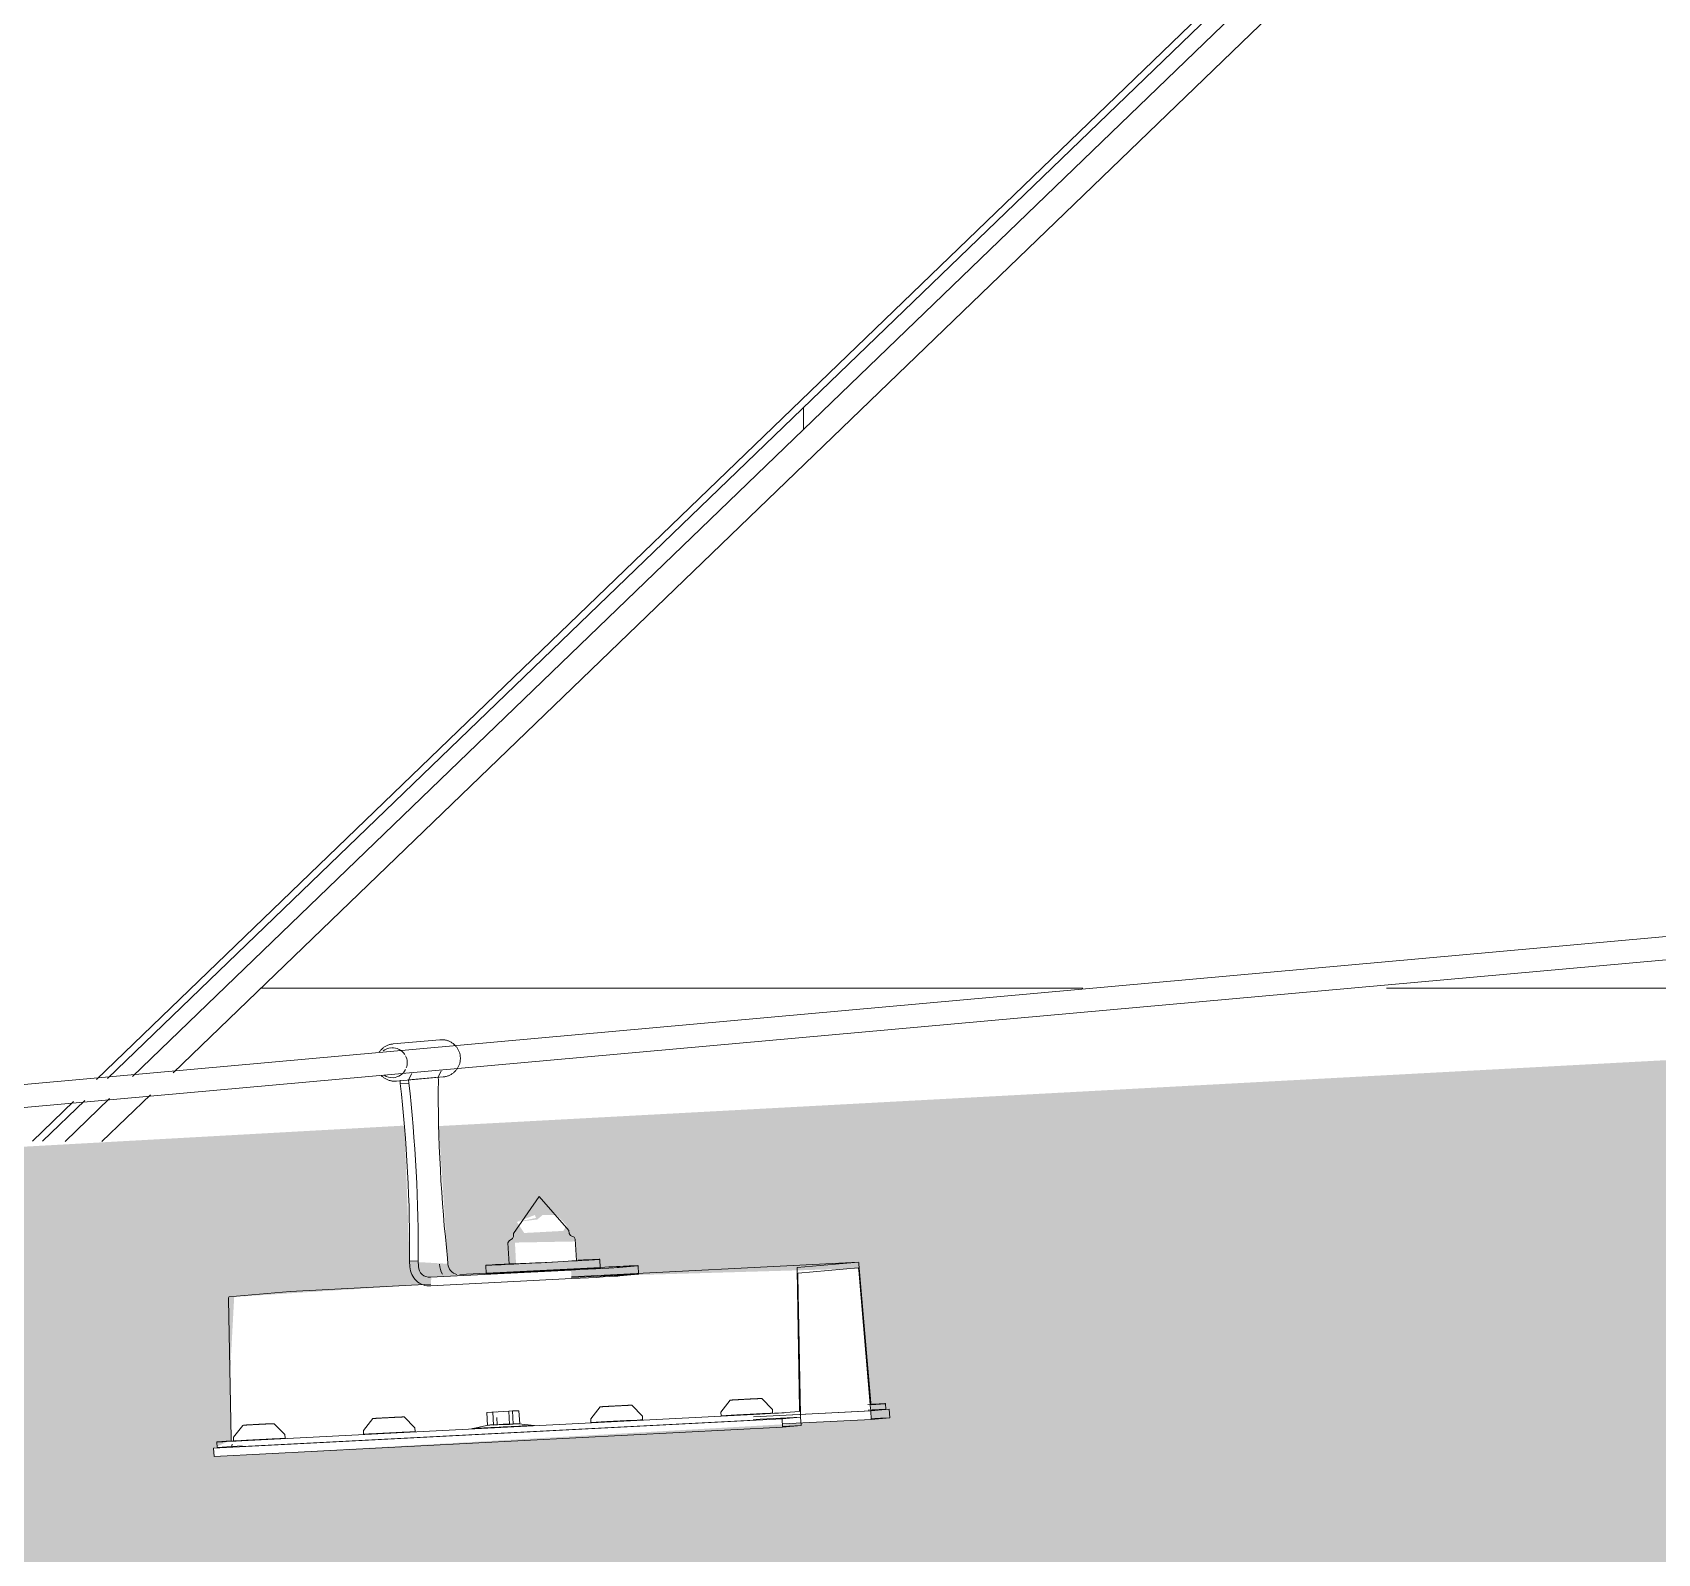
# Model space of a CAD drawing. Header units: millimetres. Extents: x 4237772 to 4686020, y -673 to 29459.
# Drawn here: x 4454820 to 4455386, y 11006 to 11536 of the extents above; entities that cross this region are included whole.
import ezdxf

# ---------------------------------------------------------------- set-up
doc = ezdxf.new("R2010")
doc.units = ezdxf.units.MM
for name, color, linetype, lineweight in [('A-ROOF-PATT', 132, 'Continuous', 5), ('A-WALL', 113, 'Continuous', 5), ('A-WALL-PATT', 111, 'Continuous', 5), ('Q-SPCQ', 91, 'Continuous', 5)]:
    doc.layers.add(name, color=color, linetype=linetype, lineweight=lineweight)

# ---------------------------------------------------------------- blocks, each defined once
blk = doc.blocks.new('Static Line_Sayfa_Metal Deck_Pan Mount - Up to 15 _ pitch - Max 2 Users-1848369-SECTION - GRIDS B1-B2')
at = {"layer": 'Q-SPCQ'}
for p, q in [((4430069.56, 11248.87), (4421898.8, 10513.64)), ((4421899.52, 10505.67), (4430070.27, 11240.9)), ((4429334.59, 11185.24), (4429318.27, 11183.78)), ((4429334.84, 11185.26), (4429334.59, 11185.24)), ((4429319.18, 11170.81), (4429319.43, 11170.83)), ((4429319.43, 11170.83), (4429335.76, 11172.3)), ((4429320.71, 11171.18), (4429320.77, 11170.01)), ((4429323.68, 11171.33), (4429324.75, 11173.45)), ((4429323.68, 11171.33), (4429333.98, 11172.26)), ((4429323.74, 11170.16), (4429323.68, 11171.33)), ((4429335.05, 11174.37), (4429333.98, 11172.26)), ((4429333.98, 11172.26), (4429334.04, 11171.09)), ((4429320.77, 11170.01), (4429323.74, 11170.16)), ((4429360.16, 11117.74), (4429369.21, 11130.64)), ((4429379.54, 11118.75), (4429369.21, 11130.64)), ((4429358.28, 11114.47), (4429358.66, 11115.21)), ((4429358.28, 11114.47), (4429358.67, 11107.06)), ((4429359.84, 11115.98), (4429358.66, 11115.21)), ((4429360.22, 11116.71), (4429359.84, 11115.98)), ((4429360.16, 11117.74), (4429360.22, 11116.71)), ((4429379.59, 11117.72), (4429379.54, 11118.75)), ((4429379.59, 11117.72), (4429380.04, 11117.03)), ((4429381.3, 11116.39), (4429380.04, 11117.03)), ((4429381.75, 11115.7), (4429381.3, 11116.39)), ((4429382.14, 11108.29), (4429381.75, 11115.7)), ((4429326.97, 11108.24), (4429324, 11108.09)), ((4429324, 11108.09), (4429324.1, 11106.09)), ((4429327.08, 11106.25), (4429326.97, 11108.24)), ((4429337.27, 11109.17), (4429337.37, 11107.17)), ((4429390.41, 11105.72), (4429390.25, 11108.71)), ((4429380.27, 11104.98), (4429331.25, 11102.46)), ((4429341.54, 11103.38), (4429390.56, 11105.91)), ((4429350.56, 11106.64), (4429350.71, 11103.65)), ((4429480.42, 11107.75), (4429380.39, 11102.59)), ((4429390.72, 11102.91), (4429380.4, 11102.38)), ((4429397.05, 11105.92), (4429403.49, 11106.5)), ((4429397.21, 11102.93), (4429403.64, 11103.51)), ((4429403.77, 11103.52), (4429403.61, 11106.52)), ((4429458.99, 11105.07), (4429459.91, 11056.49)), ((4429480.42, 11107.75), (4429459.08, 11105.83)), ((4429460.21, 11054.51), (4429459.3, 11103.09)), ((4429459.38, 11103.85), (4429480.32, 11105.73)), ((4429480.49, 11105), (4429484.62, 11056.71)), ((4429484.72, 11058.72), (4429480.58, 11107.01)), ((4429261.02, 11095.62), (4429282.36, 11097.54)), ((4429331.37, 11100.07), (4429282.36, 11097.54)), ((4429331.4, 11099.46), (4429380.42, 11101.99)), ((4429261.85, 11046.28), (4429260.93, 11094.86)), ((4429489.73, 11058.42), (4429484.88, 11057.98)), ((4429489.92, 11056.43), (4429489.81, 11058.43)), ((4429255.73, 11042.97), (4429453.79, 11053.18)), ((4429265.53, 11045.48), (4429443.79, 11054.67)), ((4429265.63, 11043.48), (4429443.89, 11052.67)), ((4429354.29, 11055.59), (4429350.91, 11055.39)), ((4429350.91, 11055.39), (4429353.05, 11055.48)), ((4429351.14, 11050.85), (4429350.91, 11055.39)), ((4429353.05, 11055.48), (4429358.62, 11055.77)), ((4429353.05, 11055.48), (4429353.29, 11050.92)), ((4429354.4, 11053.55), (4429354.53, 11051.03)), ((4429358.62, 11055.77), (4429362.12, 11055.97)), ((4429358.62, 11055.77), (4429358.85, 11051.19)), ((4429362.12, 11055.97), (4429359.86, 11055.88)), ((4429359.86, 11055.88), (4429360.1, 11051.3)), ((4429367.57, 11050.82), (4429361.97, 11051.41)), ((4429362.12, 11055.97), (4429362.36, 11051.36)), ((4429387.14, 11053.13), (4429387.21, 11051.82)), ((4429405.19, 11052.76), (4429405.12, 11054.07)), ((4429432.44, 11055.47), (4429432.51, 11054.15)), ((4429443.83, 11053.86), (4429484.78, 11055.97)), ((4429484.69, 11055.96), (4429443.83, 11053.85)), ((4429460.23, 11053.76), (4429443.88, 11052.92)), ((4429450.48, 11055.09), (4429450.42, 11056.41)), ((4429460.23, 11053.76), (4429453.79, 11053.18)), ((4429453.79, 11053.18), (4429453.95, 11050.18)), ((4429453.89, 11051.37), (4429484.84, 11052.96)), ((4429459.82, 11055.73), (4429454.98, 11055.29)), ((4429455.08, 11053.3), (4429460.13, 11053.75)), ((4429460.38, 11050.76), (4429460.23, 11053.76)), ((4429491.12, 11056.54), (4429484.69, 11055.96)), ((4429484.69, 11055.96), (4429484.84, 11052.96)), ((4429484.7, 11056.21), (4429491.12, 11056.54)), ((4429484.79, 11055.97), (4429489.83, 11056.42)), ((4429484.83, 11053.21), (4429491.28, 11053.54)), ((4429484.84, 11052.96), (4429491.28, 11053.54)), ((4429491.28, 11053.54), (4429491.12, 11056.54)), ((4429255.89, 11039.98), (4429453.95, 11050.18)), ((4429262.62, 11046.72), (4429262.69, 11045.4)), ((4429280.67, 11046.34), (4429280.6, 11047.65)), ((4429307.92, 11049.05), (4429307.99, 11047.74)), ((4429325.96, 11048.68), (4429325.89, 11049.99)), ((4429351.34, 11050.89), (4429345.61, 11049.68)), ((4429354.58, 11050.17), (4429351.19, 11049.97)), ((4429351.19, 11049.97), (4429353.33, 11050.06)), ((4429353.33, 11050.06), (4429358.9, 11050.34)), ((4429358.9, 11050.34), (4429362.4, 11050.55)), ((4429362.4, 11050.55), (4429360.14, 11050.45)), ((4429453.94, 11050.43), (4429460.38, 11050.76)), ((4429453.95, 11050.18), (4429460.38, 11050.76)), ((4429255.73, 11042.97), (4429262.17, 11043.55)), ((4429255.89, 11039.98), (4429255.73, 11042.97)), ((4429256.83, 11045.08), (4429256.93, 11043.08)), ((4429256.91, 11045.09), (4429261.76, 11045.52)), ((4429262.07, 11043.54), (4429257.02, 11043.09)), ((4429265.62, 11043.73), (4429262.17, 11043.55))]:
    blk.add_line(p, q, dxfattribs=at)
at = {"layer": 'Q-SPCQ', "flags": 128}
for points in [[(4429318.27, 11183.78), (4429318.01, 11183.75), (4429317.74, 11183.71), (4429317.48, 11183.66), (4429317.23, 11183.6), (4429316.97, 11183.53), (4429316.72, 11183.44), (4429316.47, 11183.35), (4429316.23, 11183.25), (4429315.99, 11183.14), (4429315.76, 11183.02), (4429315.53, 11182.89), (4429315.3, 11182.75), (4429315.08, 11182.61), (4429314.87, 11182.45), (4429314.67, 11182.29), (4429314.47, 11182.12), (4429314.28, 11181.94), (4429314.1, 11181.75), (4429313.92, 11181.56), (4429313.75, 11181.36), (4429313.6, 11181.15), (4429313.44, 11180.94)], [(4429335.76, 11172.3), (4429336.02, 11172.33), (4429336.28, 11172.37), (4429336.54, 11172.42), (4429336.8, 11172.48), (4429337.05, 11172.55), (4429337.31, 11172.63), (4429337.55, 11172.72), (4429337.8, 11172.82), (4429338.04, 11172.93), (4429338.27, 11173.05), (4429338.5, 11173.18), (4429338.72, 11173.32), (4429338.94, 11173.46), (4429339.15, 11173.62), (4429339.36, 11173.78), (4429339.56, 11173.95), (4429339.75, 11174.13), (4429339.93, 11174.32), (4429340.11, 11174.51), (4429340.27, 11174.71), (4429340.43, 11174.92), (4429340.58, 11175.13), (4429340.72, 11175.35), (4429340.86, 11175.57), (4429340.98, 11175.8), (4429341.09, 11176.03), (4429341.2, 11176.27), (4429341.29, 11176.51), (4429341.38, 11176.75), (4429341.46, 11177), (4429341.52, 11177.25), (4429341.58, 11177.5), (4429341.62, 11177.75), (4429341.66, 11178.01), (4429341.68, 11178.26), (4429341.7, 11178.52), (4429341.7, 11178.77), (4429341.7, 11179.03), (4429341.68, 11179.29), (4429341.66, 11179.54), (4429341.62, 11179.8), (4429341.58, 11180.05), (4429341.52, 11180.3), (4429341.46, 11180.55), (4429341.38, 11180.79), (4429341.3, 11181.04), (4429341.2, 11181.28), (4429341.1, 11181.51), (4429340.98, 11181.74), (4429340.86, 11181.97), (4429340.73, 11182.19), (4429340.59, 11182.41), (4429340.44, 11182.62), (4429340.28, 11182.82), (4429340.12, 11183.02), (4429339.94, 11183.22), (4429339.76, 11183.4), (4429339.57, 11183.58), (4429339.38, 11183.75), (4429339.17, 11183.91), (4429338.96, 11184.07), (4429338.75, 11184.22), (4429338.52, 11184.35), (4429338.3, 11184.48), (4429338.06, 11184.6), (4429337.82, 11184.71), (4429337.58, 11184.82), (4429337.33, 11184.91), (4429337.08, 11184.99), (4429336.83, 11185.06), (4429336.57, 11185.12), (4429336.32, 11185.17), (4429336.05, 11185.21), (4429335.79, 11185.24), (4429335.53, 11185.26), (4429335.26, 11185.27), (4429335, 11185.27), (4429334.84, 11185.26)], [(4429314.08, 11172.86), (4429314.27, 11172.67), (4429314.46, 11172.49), (4429314.65, 11172.32), (4429314.86, 11172.16), (4429315.07, 11172), (4429315.28, 11171.86), (4429315.5, 11171.72), (4429315.73, 11171.59), (4429315.96, 11171.47), (4429316.2, 11171.36), (4429316.45, 11171.26), (4429316.69, 11171.17), (4429316.94, 11171.08), (4429317.2, 11171.01), (4429317.45, 11170.95), (4429317.71, 11170.9), (4429317.97, 11170.86), (4429318.24, 11170.83), (4429318.5, 11170.81), (4429318.76, 11170.8), (4429319.03, 11170.8), (4429319.18, 11170.81)], [(4429387.14, 11053.13), (4429390.46, 11057.29), (4429390.71, 11057.33), (4429390.81, 11057.34), (4429390.83, 11057.34)], [(4429405.12, 11054.07), (4429401.39, 11057.86), (4429401.14, 11057.87), (4429401.04, 11057.87), (4429400.97, 11057.87), (4429400.91, 11057.87), (4429400.85, 11057.87), (4429400.78, 11057.86), (4429400.71, 11057.86), (4429400.64, 11057.86), (4429400.56, 11057.86), (4429400.48, 11057.85), (4429400.38, 11057.85), (4429400.28, 11057.84), (4429400.18, 11057.84), (4429400.07, 11057.83), (4429399.95, 11057.83), (4429399.82, 11057.82), (4429399.69, 11057.82), (4429399.56, 11057.81), (4429399.41, 11057.8), (4429399.27, 11057.8), (4429399.11, 11057.79), (4429398.96, 11057.78), (4429398.8, 11057.78), (4429398.63, 11057.77), (4429398.46, 11057.76), (4429398.28, 11057.75), (4429398.1, 11057.74), (4429397.92, 11057.73), (4429397.74, 11057.72), (4429397.55, 11057.71), (4429397.36, 11057.7), (4429397.16, 11057.69), (4429396.97, 11057.68), (4429396.77, 11057.67), (4429396.57, 11057.66), (4429396.38, 11057.65), (4429396.18, 11057.64), (4429395.98, 11057.63), (4429395.78, 11057.62), (4429395.58, 11057.61), (4429395.38, 11057.6), (4429395.18, 11057.59), (4429394.98, 11057.58), (4429394.78, 11057.57), (4429394.59, 11057.56), (4429394.4, 11057.55), (4429394.21, 11057.54), (4429394.02, 11057.53), (4429393.84, 11057.52), (4429393.66, 11057.51), (4429393.48, 11057.5), (4429393.31, 11057.49), (4429393.14, 11057.48), (4429392.97, 11057.47), (4429392.81, 11057.46), (4429392.66, 11057.45), (4429392.51, 11057.44), (4429392.36, 11057.44), (4429392.22, 11057.43), (4429392.09, 11057.42), (4429391.96, 11057.41), (4429391.84, 11057.41), (4429391.73, 11057.4), (4429391.62, 11057.39), (4429391.51, 11057.39), (4429391.42, 11057.38), (4429391.33, 11057.38), (4429391.25, 11057.37), (4429391.17, 11057.36), (4429391.1, 11057.36), (4429391.03, 11057.36), (4429390.97, 11057.35), (4429390.91, 11057.35), (4429390.85, 11057.34), (4429390.83, 11057.34)], [(4429432.44, 11055.47), (4429435.75, 11059.63), (4429436.01, 11059.66), (4429436.11, 11059.67), (4429436.12, 11059.67)], [(4429450.42, 11056.41), (4429446.69, 11060.2), (4429446.43, 11060.21), (4429446.33, 11060.21), (4429446.26, 11060.2), (4429446.2, 11060.2), (4429446.14, 11060.2), (4429446.08, 11060.2), (4429446.01, 11060.2), (4429445.94, 11060.19), (4429445.86, 11060.19), (4429445.77, 11060.19), (4429445.68, 11060.18), (4429445.58, 11060.18), (4429445.47, 11060.17), (4429445.36, 11060.17), (4429445.24, 11060.16), (4429445.12, 11060.16), (4429444.99, 11060.15), (4429444.85, 11060.15), (4429444.71, 11060.14), (4429444.56, 11060.13), (4429444.41, 11060.12), (4429444.25, 11060.12), (4429444.09, 11060.11), (4429443.92, 11060.1), (4429443.75, 11060.09), (4429443.58, 11060.08), (4429443.4, 11060.08), (4429443.22, 11060.07), (4429443.03, 11060.06), (4429442.84, 11060.05), (4429442.65, 11060.04), (4429442.46, 11060.03), (4429442.27, 11060.02), (4429442.07, 11060.01), (4429441.87, 11060), (4429441.67, 11059.99), (4429441.47, 11059.98), (4429441.27, 11059.97), (4429441.07, 11059.96), (4429440.87, 11059.95), (4429440.67, 11059.94), (4429440.47, 11059.92), (4429440.28, 11059.91), (4429440.08, 11059.9), (4429439.89, 11059.89), (4429439.69, 11059.88), (4429439.5, 11059.87), (4429439.32, 11059.86), (4429439.13, 11059.85), (4429438.95, 11059.84), (4429438.78, 11059.83), (4429438.6, 11059.82), (4429438.43, 11059.81), (4429438.27, 11059.81), (4429438.11, 11059.8), (4429437.95, 11059.79), (4429437.8, 11059.78), (4429437.66, 11059.77), (4429437.52, 11059.76), (4429437.39, 11059.76), (4429437.26, 11059.75), (4429437.14, 11059.74), (4429437.02, 11059.73), (4429436.91, 11059.73), (4429436.81, 11059.72), (4429436.72, 11059.72), (4429436.63, 11059.71), (4429436.54, 11059.7), (4429436.47, 11059.7), (4429436.39, 11059.69), (4429436.33, 11059.69), (4429436.27, 11059.69), (4429436.21, 11059.68), (4429436.15, 11059.68), (4429436.12, 11059.67)], [(4429280.6, 11047.65), (4429276.87, 11051.44), (4429276.62, 11051.45), (4429276.51, 11051.45), (4429276.45, 11051.45), (4429276.38, 11051.45), (4429276.32, 11051.45), (4429276.26, 11051.45), (4429276.19, 11051.44), (4429276.12, 11051.44), (4429276.04, 11051.44), (4429275.95, 11051.44), (4429275.86, 11051.43), (4429275.76, 11051.43), (4429275.66, 11051.42), (4429275.54, 11051.42), (4429275.43, 11051.41), (4429275.3, 11051.41), (4429275.17, 11051.4), (4429275.04, 11051.39), (4429274.89, 11051.39), (4429274.75, 11051.38), (4429274.59, 11051.37), (4429274.44, 11051.37), (4429274.27, 11051.36), (4429274.11, 11051.35), (4429273.94, 11051.34), (4429273.76, 11051.33), (4429273.58, 11051.32), (4429273.4, 11051.31), (4429273.22, 11051.31), (4429273.03, 11051.3), (4429272.84, 11051.29), (4429272.64, 11051.28), (4429272.45, 11051.27), (4429272.25, 11051.26), (4429272.05, 11051.25), (4429271.85, 11051.24), (4429271.65, 11051.23), (4429271.45, 11051.21), (4429271.25, 11051.2), (4429271.05, 11051.19), (4429270.86, 11051.18), (4429270.66, 11051.17), (4429270.46, 11051.16), (4429270.26, 11051.15), (4429270.07, 11051.14), (4429269.88, 11051.13), (4429269.69, 11051.12), (4429269.5, 11051.11), (4429269.32, 11051.1), (4429269.14, 11051.09), (4429268.96, 11051.08), (4429268.79, 11051.07), (4429268.62, 11051.06), (4429268.45, 11051.05), (4429268.29, 11051.04), (4429268.14, 11051.04), (4429267.99, 11051.03), (4429267.84, 11051.02), (4429267.7, 11051.01), (4429267.57, 11051), (4429267.44, 11051), (4429267.32, 11050.99), (4429267.21, 11050.98), (4429267.1, 11050.98), (4429266.99, 11050.97), (4429266.9, 11050.96), (4429266.81, 11050.96), (4429266.73, 11050.95), (4429266.65, 11050.95), (4429266.58, 11050.94), (4429266.51, 11050.94), (4429266.45, 11050.93), (4429266.39, 11050.93), (4429266.33, 11050.92), (4429266.31, 11050.92)], [(4429307.92, 11049.05), (4429311.23, 11053.21), (4429311.48, 11053.24), (4429311.59, 11053.25), (4429311.6, 11053.26)], [(4429325.89, 11049.99), (4429322.17, 11053.78), (4429321.91, 11053.79), (4429321.81, 11053.79), (4429321.74, 11053.79), (4429321.68, 11053.79), (4429321.62, 11053.78), (4429321.56, 11053.78), (4429321.49, 11053.78), (4429321.42, 11053.78), (4429321.34, 11053.77), (4429321.25, 11053.77), (4429321.16, 11053.77), (4429321.06, 11053.76), (4429320.95, 11053.76), (4429320.84, 11053.75), (4429320.72, 11053.75), (4429320.6, 11053.74), (4429320.47, 11053.73), (4429320.33, 11053.73), (4429320.19, 11053.72), (4429320.04, 11053.71), (4429319.89, 11053.71), (4429319.73, 11053.7), (4429319.57, 11053.69), (4429319.4, 11053.68), (4429319.23, 11053.68), (4429319.06, 11053.67), (4429318.88, 11053.66), (4429318.7, 11053.65), (4429318.51, 11053.64), (4429318.32, 11053.63), (4429318.13, 11053.62), (4429317.94, 11053.61), (4429317.74, 11053.6), (4429317.55, 11053.59), (4429317.35, 11053.58), (4429317.15, 11053.57), (4429316.95, 11053.56), (4429316.75, 11053.55), (4429316.55, 11053.54), (4429316.35, 11053.53), (4429316.15, 11053.52), (4429315.95, 11053.51), (4429315.76, 11053.5), (4429315.56, 11053.49), (4429315.37, 11053.48), (4429315.17, 11053.47), (4429314.98, 11053.46), (4429314.8, 11053.45), (4429314.61, 11053.44), (4429314.43, 11053.43), (4429314.26, 11053.42), (4429314.08, 11053.41), (4429313.91, 11053.4), (4429313.75, 11053.39), (4429313.59, 11053.38), (4429313.43, 11053.37), (4429313.28, 11053.36), (4429313.14, 11053.35), (4429313, 11053.35), (4429312.87, 11053.34), (4429312.74, 11053.33), (4429312.62, 11053.32), (4429312.5, 11053.32), (4429312.39, 11053.31), (4429312.29, 11053.3), (4429312.19, 11053.3), (4429312.1, 11053.29), (4429312.02, 11053.29), (4429311.94, 11053.28), (4429311.87, 11053.28), (4429311.81, 11053.27), (4429311.75, 11053.27), (4429311.69, 11053.26), (4429311.62, 11053.26), (4429311.6, 11053.26)], [(4429262.62, 11046.72), (4429265.94, 11050.87), (4429266.19, 11050.91), (4429266.29, 11050.92), (4429266.31, 11050.92)]]:
    blk.add_lwpolyline(points, dxfattribs=at)
at = {"layer": 'Q-SPCQ'}
for centre, major_axis, ratio, start_param, end_param in [((4429318, 11177.23), (-0.47, 5.2), 0.991613, 0, 0.578027), ((4429318, 11177.23), (-0.47, 5.2), 0.991613, 5.198059, 6.245256), ((4429318, 11177.23), (-0.47, 5.2), 0.991613, 4.266377, 5.09951), ((4429318, 11177.23), (-0.47, 5.2), 0.991613, 2.471398, 3.103664), ((4429318, 11177.23), (-0.47, 5.2), 0.991613, 3.103664, 4.150861), ((4429343.73, 11140.86), (-3.6, 69.91), 0.129148, 1.116956, 2.034521), ((4429314.31, 11138.32), (-3.6, 69.91), 0.129148, 4.258548, 5.176114), ((4429317.28, 11138.48), (-3.6, 69.91), 0.129148, 4.258548, 5.176114), ((4429370.4, 11107.68), (19.85, 1.04), 0.004901, 3.012082, 6.153674), ((4429370.4, 11107.68), (11.73, 0.61), 0.004901, 3.012082, 6.153674), ((4429370.4, 11107.68), (19.85, 1.04), 0.004901, 6.153674, 7.186127), ((4429331.04, 11106.45), (-0.63, 6.97), 0.991613, 1.532867, 3.103664), ((4429331.04, 11106.45), (-0.36, 3.98), 0.991613, 1.532867, 3.103664), ((4429341.33, 11107.38), (-0.63, 6.97), 0.991613, 1.532867, 2.056466), ((4429341.33, 11107.38), (-0.36, 3.98), 0.991613, 1.532867, 2.841864), ((4429370.56, 11104.68), (19.85, 1.04), 0.004901, 3.012082, 6.153674), ((4429370.4, 11107.68), (19.85, 1.04), 0.004901, 2.076476, 3.012082), ((4429370.56, 11104.68), (19.85, 1.04), 0.004901, 6.153674, 9.295267), ((4429370.4, 11107.68), (11.73, 0.61), 0.004901, 2.602437, 3.012082), ((4429382.2, 11105.16), (14.98, 0.78), 0.004901, 4.582878, 6.153674), ((4429382.35, 11102.16), (14.98, 0.78), 0.004901, 4.582878, 6.153674), ((4429388.63, 11105.74), (14.98, 0.78), 0.004901, 6.153674, 7.724471), ((4429388.79, 11102.74), (14.98, 0.78), 0.004901, 6.153674, 7.724471), ((4429459.13, 11104.83), (-0.051, 0.999), 0.129148, 0.004942, 1.323579), ((4429459.43, 11102.85), (-0.051, 0.999), 0.129148, 0.004942, 1.323579), ((4429480.37, 11104.74), (-0.051, 0.999), 0.129148, 4.969491, 6.283185), ((4429480.47, 11106.75), (-0.051, 0.999), 0.129148, 4.969491, 5.848582), ((4429261.07, 11094.62), (-0.051, 0.999), 0.129148, 0.224715, 1.323579), ((4429479.83, 11057.91), (9.99, 0.52), 0.004901, 6.153674, 7.462671), ((4429484.83, 11058.98), (-0.051, 0.999), 0.129148, 1.827898, 3.141593), ((4429396.2, 11052.29), (8.99, 0.47), 0.004901, 3.012082, 4.059279), ((4429396.2, 11052.29), (8.99, 0.47), 0.004901, 6.153674, 9.295267), ((4429396.2, 11052.29), (8.99, 0.47), 0.004901, 5.106477, 6.153674), ((4429441.5, 11054.62), (8.99, 0.47), 0.004901, 3.012082, 4.059279), ((4429441.5, 11054.62), (8.99, 0.47), 0.004901, 6.153674, 9.295267), ((4429445.07, 11054.78), (9.99, 0.52), 0.004901, 4.582878, 6.153674), ((4429441.5, 11054.62), (8.99, 0.47), 0.004901, 5.106477, 6.153674), ((4429445.18, 11052.79), (9.99, 0.52), 0.004901, 5.630076, 6.153674), ((4429459.77, 11056.73), (-0.051, 0.999), 0.129148, 3.366308, 4.465172), ((4429460.08, 11054.75), (-0.051, 0.999), 0.129148, 3.146535, 4.465172), ((4429479.93, 11055.91), (9.99, 0.52), 0.004901, 6.153674, 7.462671), ((4429484.73, 11056.97), (-0.051, 0.999), 0.129148, 1.827898, 2.926762), ((4429261.71, 11046.52), (-0.051, 0.999), 0.129148, 3.366308, 4.465172), ((4429271.68, 11045.87), (8.99, 0.47), 0.004901, 6.153674, 9.295267), ((4429271.68, 11045.87), (8.99, 0.47), 0.004901, 5.106477, 6.153674), ((4429316.98, 11048.21), (8.99, 0.47), 0.004901, 3.012082, 4.059279), ((4429316.98, 11048.21), (8.99, 0.47), 0.004901, 6.153674, 9.295267), ((4429316.98, 11048.21), (8.99, 0.47), 0.004901, 5.106477, 6.153674), ((4429356.59, 11050.25), (10.99, 0.57), 0.004901, 3.012082, 4.059279), ((4429356.59, 11050.25), (10.99, 0.57), 0.004901, 6.153674, 9.295267), ((4429356.59, 11050.25), (10.99, 0.57), 0.004901, 5.106477, 6.153674), ((4429266.82, 11045.6), (9.99, 0.52), 0.004901, 3.012082, 4.582878), ((4429266.92, 11043.6), (9.99, 0.52), 0.004901, 3.012082, 3.535681), ((4429262.01, 11044.54), (-0.051, 0.999), 0.129148, 3.146535, 4.465172), ((4429271.68, 11045.87), (8.99, 0.47), 0.004901, 3.012082, 3.86853)]:
    blk.add_ellipse(centre, major_axis=major_axis, ratio=ratio, start_param=start_param, end_param=end_param, dxfattribs=at)
for points in [[(4429362.36, 11051.36), (4429361.77, 11051.41), (4429360.6, 11051.43), (4429359.43, 11051.29), (4429358.85, 11051.19)], [(4429360.1, 11051.3), (4429360.47, 11051.39), (4429361.22, 11051.48), (4429361.98, 11051.43), (4429362.36, 11051.36)], [(4429351.14, 11050.85), (4429351.7, 11050.96), (4429352.83, 11051.1), (4429353.96, 11051.08), (4429354.53, 11051.03)], [(4429353.29, 11050.92), (4429352.92, 11050.99), (4429352.21, 11051.05), (4429351.5, 11050.94), (4429351.14, 11050.85)], [(4429358.85, 11051.19), (4429357.92, 11051.22), (4429356.06, 11051.21), (4429354.21, 11051.05), (4429353.29, 11050.92)], [(4429354.53, 11051.03), (4429355.45, 11051.16), (4429357.31, 11051.33), (4429359.17, 11051.33), (4429360.1, 11051.3)]]:
    blk.add_open_spline(points, degree=3, dxfattribs=at)

msp = doc.modelspace()

# ---------------------------------------------------------------- hatches: boundary and pattern name
at = {"layer": 'A-ROOF-PATT'}
h = msp.add_hatch(dxfattribs=at)
h.set_pattern_fill('FP_187', color=256, style=0, pattern_type=2)
h.set_pattern_definition([(3.013, (37691.9309, -226018.123), (-31.18210451525, -1.0529e-05), [])])
h.paths.add_polyline_path([(4446822.66, 10371.9), (4446831.46, 10372.36), (4446831.72, 10369.14), (4446837.2, 10369.96), (4446837.06, 10372.67), (4446822.08, 10371.9)])
h.paths.add_polyline_path([(4447460.75, 10390.35), (4447461.43, 10390.39), (4447460.75, 10426.49)])
h.paths.add_polyline_path([(4435506.16, 9766.59), (4446705.38, 10350.94), (4446710.37, 10360.24), (4446785.05, 10367.42), (4446784.92, 10369.96), (4446800.8, 10373.36), (4446800.32, 10382.53), (4446826.25, 10384.04), (4446826.85, 10372.57), (4446852.52, 10373.82), (4446852.77, 10370.22), (4446922.52, 10373.82), (4446927.28, 10362.52), (4447460.75, 10390.35), (4447462.72, 10427.25), (4447531.16, 10432.22), (4447531.07, 10434.09), (4447580.2, 10434.4), (4447580.24, 10434.23), (4447680.24, 10437.13), (4447680.68, 10432.22), (4447684.44, 10402.03), (4461505.45, 11123.17), (4461702.69, 11188.78), (4461702.69, 11216.84), (4461413.29, 11201.99), (4461413.29, 11495.36), (4461113.08, 11479.57), (4461111.37, 11277.74), (4460816.88, 11226.59), (4460803.94, 11228.29), (4460788.71, 11235.72), (4460779, 11244.52), (4460771.94, 11255.52), (4460768.01, 11267.97), (4460767.46, 11281.01), (4460770.34, 11293.77), (4460775.26, 11303.78), (4460785.55, 11315.03), (4460797.47, 11322.21), (4460814.63, 11326.96), (4461013.08, 11361.95), (4461013.08, 11474.31), (4456579.26, 11241.06), (4456599.23, 11193.61), (4456641.72, 11195.8), (4456641.72, 11189.78), (4456526.41, 11181.12), (4456524.95, 11187.22), (4456505.59, 11233.2), (4456436.4, 11228.92), (4456419.79, 11178.26), (4456306.56, 11169.79), (4456306.41, 11175.79), (4456349.24, 11179.65), (4456366.41, 11229.12), (4456348.46, 11228.92), (4455705.83, 11195.11), (4455707.69, 11174.01), (4455697.38, 11174.59), (4455695.97, 11175.01), (4455694.32, 11174.93), (4455693.64, 11194.47), (4454961.71, 11155.16), (4454964.92, 11107.17), (4454954.61, 11107.75), (4454953.83, 11108.21), (4454951.55, 11108.09), (4454949.77, 11155.33), (4454420.51, 11125.97), (4454221.07, 11105.95), (4454218.77, 11103.97), (4454220.64, 11056.53), (4454222.15, 11040.34), (4454211.83, 11040.91), (4454211.06, 11041.37), (4454208.77, 11041.25), (4454206.23, 11096.25), (4454207.03, 11103.25), (4454208.52, 11103.32), (4454208.45, 11104.38), (4454203.05, 11105.18), (4454198.44, 11105.98), (4453478.3, 11039.12), (4453475.99, 11037.14), (4453477.86, 10989.7), (4453479.38, 10973.5), (4453469.06, 10974.08), (4453468.29, 10974.54), (4453466, 10974.42), (4453463.45, 11029.42), (4453464.25, 11036.41), (4453465.74, 11036.49), (4453465.68, 11037.54), (4453460.28, 11038.34), (4453455.66, 11039.15), (4452735.52, 10972.28), (4452733.22, 10970.3), (4452735.09, 10922.86), (4452736.6, 10906.66), (4452726.29, 10907.24), (4452725.52, 10907.7), (4452723.23, 10907.58), (4452720.68, 10962.58), (4452721.48, 10969.57), (4452722.97, 10969.65), (4452722.91, 10970.7), (4452717.5, 10971.5), (4452712.89, 10972.31), (4451992.75, 10905.44), (4451990.45, 10903.46), (4451992.32, 10856.02), (4451993.83, 10839.83), (4451983.52, 10840.4), (4451982.74, 10840.86), (4451980.46, 10840.74), (4451977.91, 10895.74), (4451978.71, 10902.73), (4451980.2, 10902.81), (4451980.14, 10903.87), (4451974.73, 10904.67), (4451970.12, 10905.47), (4451249.98, 10838.61), (4451247.67, 10836.63), (4451249.55, 10789.18), (4451251.06, 10772.99), (4451240.74, 10773.56), (4451239.97, 10774.02), (4451237.68, 10773.91), (4451235.14, 10828.9), (4451235.94, 10835.9), (4451237.42, 10835.97), (4451237.36, 10837.03), (4451231.96, 10837.83), (4451227.35, 10838.64), (4450507.21, 10771.77), (4450504.9, 10769.79), (4450506.77, 10722.35), (4450508.28, 10706.15), (4450497.97, 10706.73), (4450497.2, 10707.19), (4450494.91, 10707.07), (4450492.36, 10762.07), (4450493.16, 10769.06), (4450494.65, 10769.14), (4450494.59, 10770.19), (4450489.19, 10770.99), (4450484.57, 10771.8), (4449764.43, 10704.93), (4449762.13, 10702.95), (4449764, 10655.51), (4449765.51, 10639.32), (4449755.2, 10639.89), (4449755.02, 10640.38), (4449752.14, 10640.23), (4449749.59, 10695.23), (4449750.39, 10702.22), (4449751.88, 10702.3), (4449751.82, 10703.36), (4449746.41, 10704.15), (4449741.8, 10704.96), (4449021.66, 10638.09), (4449019.36, 10636.11), (4449021.23, 10588.67), (4449022.74, 10572.48), (4449012.42, 10573.05), (4449011.65, 10573.51), (4449009.37, 10573.4), (4449006.82, 10628.39), (4449007.62, 10635.39), (4449009.11, 10635.46), (4449009.05, 10636.52), (4449003.64, 10637.32), (4448999.03, 10638.13), (4448278.89, 10571.26), (4448276.58, 10569.28), (4448279.39, 10511.83), (4448279.97, 10505.64), (4448269.64, 10506.97), (4448269.47, 10506.71), (4448266.58, 10508.82), (4448264.05, 10561.56), (4448264.84, 10568.55), (4448266.33, 10568.63), (4448266.27, 10569.68), (4448260.87, 10570.48), (4448256.26, 10571.29), (4447536.12, 10504.42), (4447533.81, 10502.44), (4447535.68, 10455), (4447537.19, 10438.8), (4447526.89, 10438.8), (4447526.11, 10439.84), (4447523.82, 10439.72), (4447521.27, 10494.72), (4447522.07, 10501.71), (4447523.56, 10501.79), (4447523.5, 10502.85), (4447518.1, 10503.64), (4447513.4, 10507.64), (4447513.21, 10511.23), (4447524.08, 10515.94), (4447537.51, 10515.42), (4447540.4, 10514.9), (4448261.78, 10581.91), (4448264.06, 10582.53), (4448280.28, 10582.26), (4448283.17, 10581.74), (4449006, 10648), (4449006.84, 10649.36), (4449023.05, 10649.1), (4449025.95, 10648.57), (4449747.33, 10715.59), (4449749.61, 10716.2), (4449765.83, 10715.93), (4449768.72, 10715.41), (4450490.1, 10782.42), (4450492.38, 10783.04), (4450508.6, 10782.77), (4450511.49, 10782.25), (4451232.87, 10849.26), (4451235.15, 10849.87), (4451251.37, 10849.61), (4451254.26, 10849.09), (4451975.65, 10916.1), (4451977.93, 10916.71), (4451994.15, 10916.44), (4451997.04, 10915.92), (4452718.42, 10982.93), (4452720.7, 10983.55), (4452736.92, 10983.28), (4452739.81, 10982.76), (4453461.19, 11049.77), (4453463.47, 11050.38), (4453479.69, 11050.12), (4453482.58, 11049.6), (4453969.24, 11093.53), (4435680.2, 9779.1)])
h.paths.add_polyline_path([(4446778.76, 10354.77), (4446851.35, 10360.04), (4446849.55, 10364.32), (4446780.36, 10360.04), (4446779.49, 10357.15)])
h.paths.add_polyline_path([(4446805.28, 10371.62), (4446806.81, 10373.82), (4446805.44, 10373.36)])
h.paths.add_polyline_path([(4446781.79, 10372.8), (4446781.79, 10392.77), (4446777.12, 10392.78), (4446786.88, 10439.9), (4446791.83, 10440.15), (4446796.55, 10391.06), (4446798.53, 10374.31), (4446784.92, 10373.08)])
h.paths.add_polyline_path([(4446800.23, 10384.68), (4446802.88, 10389.42), (4446810.61, 10391.79), (4446827.05, 10386.36), (4446802.88, 10384.81)])
h.paths.add_polyline_path([(4447531.07, 10434.09), (4447587.96, 10437.36), (4447534.71, 10434.29)])
h.paths.add_polyline_path([(4448198.48, 10438.44), (4448198.32, 10441.44), (4448204.42, 10444.21), (4448204.3, 10452.23), (4448205.5, 10494.09), (4448273.96, 10498.54), (4448274, 10500.94), (4448330.73, 10504.2), (4448322.86, 10503.45), (4448323.02, 10501.06), (4448423.01, 10503.97), (4448424.99, 10481.13), (4448427.47, 10454.69), (4448427.32, 10453.66), (4448427.21, 10451.42), (4448203.52, 10438.7)])
h.paths.add_polyline_path([(4447560.93, 10438.79), (4447560.54, 10446.2), (4447581.49, 10447.04), (4447581.86, 10439.91), (4447561.28, 10438.8)])
h.paths.add_polyline_path([(4447561.2, 10453.38), (4447567.46, 10455.8), (4447568.29, 10454.85), (4447565.32, 10454.24)])
h.paths.add_polyline_path([(4447563.79, 10449.53), (4447563.79, 10452.94), (4447568.3, 10454.24), (4447570.2, 10455.8), (4447575.03, 10455.8), (4447578.56, 10452.16), (4447577.38, 10450.26), (4447568.33, 10449.76)])
h.paths.add_polyline_path([(4448941.25, 10505.28), (4448941.1, 10508.28), (4448947.2, 10511.04), (4448947.07, 10519.06), (4448948.27, 10560.93), (4449016.74, 10565.37), (4449016.77, 10567.78), (4449073.5, 10571.03), (4449065.63, 10570.29), (4449065.79, 10567.9), (4449165.78, 10570.81), (4449166.68, 10560.63), (4449170.25, 10521.52), (4449170.09, 10520.5), (4449169.99, 10518.26), (4448948.6, 10505.66)])
h.paths.add_polyline_path([(4448303.7, 10505.62), (4448303.31, 10513.03), (4448324.37, 10511.83), (4448324.63, 10506.74), (4448304.05, 10505.64)])
h.paths.add_polyline_path([(4448303.98, 10520.22), (4448310.24, 10522.64), (4448311.07, 10521.69), (4448308.09, 10521.07)])
h.paths.add_polyline_path([(4448306.56, 10516.37), (4448306.56, 10519.78), (4448311.08, 10521.07), (4448312.97, 10522.64), (4448317.8, 10522.64), (4448321.33, 10519), (4448320.16, 10517.1), (4448311.1, 10516.6)])
h.paths.add_polyline_path([(4449684.03, 10572.12), (4449683.87, 10575.11), (4449689.97, 10577.88), (4449689.85, 10585.9), (4449691.04, 10627.76), (4449759.51, 10632.21), (4449759.54, 10634.61), (4449816.27, 10637.87), (4449808.4, 10637.12), (4449808.56, 10634.74), (4449908.56, 10637.64), (4449909.45, 10627.47), (4449913.02, 10588.36), (4449912.86, 10587.33), (4449912.76, 10585.09), (4449689.07, 10572.38)])
h.paths.add_polyline_path([(4449046.47, 10572.46), (4449046.09, 10579.87), (4449067.03, 10580.72), (4449067.41, 10573.58), (4449046.82, 10572.48)])
h.paths.add_polyline_path([(4449046.75, 10587.06), (4449053.01, 10589.48), (4449053.84, 10588.53), (4449050.86, 10587.91)])
h.paths.add_polyline_path([(4449049.33, 10583.2), (4449049.33, 10586.61), (4449053.85, 10587.91), (4449055.75, 10589.48), (4449060.57, 10589.48), (4449064.11, 10585.84), (4449062.93, 10583.93), (4449053.87, 10583.44)])
h.paths.add_polyline_path([(4450426.8, 10638.96), (4450426.64, 10641.95), (4450432.74, 10644.72), (4450432.62, 10652.74), (4450433.81, 10694.6), (4450502.28, 10699.05), (4450502.31, 10701.45), (4450559.05, 10704.71), (4450551.18, 10703.96), (4450551.33, 10701.57), (4450651.33, 10704.48), (4450652.23, 10694.3), (4450655.79, 10655.2), (4450655.64, 10654.17), (4450655.53, 10651.93), (4450484.93, 10641.95)])
h.paths.add_polyline_path([(4449789.24, 10639.3), (4449788.86, 10646.71), (4449809.81, 10647.55), (4449810.18, 10640.42), (4449789.59, 10639.32)])
h.paths.add_polyline_path([(4449789.52, 10653.89), (4449795.78, 10656.31), (4449796.61, 10655.36), (4449793.63, 10654.75)])
h.paths.add_polyline_path([(4449792.11, 10650.04), (4449792.11, 10653.45), (4449796.62, 10654.75), (4449798.52, 10656.31), (4449803.35, 10656.31), (4449806.88, 10652.67), (4449805.7, 10650.77), (4449796.65, 10650.28)])
h.paths.add_polyline_path([(4451169.57, 10705.79), (4451169.41, 10708.79), (4451175.51, 10711.55), (4451175.39, 10719.58), (4451176.59, 10761.44), (4451245.05, 10765.88), (4451246.94, 10768.45), (4451301.82, 10771.54), (4451293.95, 10770.8), (4451294.11, 10768.41), (4451394.1, 10771.32), (4451395, 10761.14), (4451398.56, 10722.03), (4451398.41, 10721.01), (4451398.31, 10718.77), (4451174.61, 10706.05)])
h.paths.add_polyline_path([(4450532.02, 10706.13), (4450531.63, 10713.54), (4450552.6, 10713.93), (4450552.95, 10707.25), (4450532.37, 10706.15)])
h.paths.add_polyline_path([(4450532.29, 10720.73), (4450538.55, 10723.15), (4450538.99, 10722.12), (4450536.41, 10721.58)])
h.paths.add_polyline_path([(4450534.88, 10716.88), (4450532.29, 10720.73), (4450539.39, 10721.58), (4450541.29, 10723.15), (4450546.12, 10723.15), (4450549.65, 10719.51), (4450548.47, 10717.61), (4450539.25, 10717.1)])
h.paths.add_polyline_path([(4451912.34, 10772.63), (4451912.19, 10775.63), (4451918.29, 10778.39), (4451918.16, 10786.41), (4451919.36, 10828.27), (4451987.83, 10832.72), (4451989.38, 10835.26), (4452044.59, 10838.38), (4452036.72, 10837.64), (4452036.88, 10835.25), (4452136.87, 10838.15), (4452137.77, 10827.98), (4452141.34, 10788.87), (4452141.18, 10787.85), (4452141.08, 10785.61), (4451917.39, 10772.89)])
h.paths.add_polyline_path([(4451274.79, 10772.97), (4451274.4, 10780.38), (4451295.35, 10781.23), (4451295.72, 10774.09), (4451275.14, 10772.99)])
h.paths.add_polyline_path([(4451275.07, 10787.57), (4451281.33, 10789.99), (4451282.16, 10789.04), (4451279.18, 10788.42)])
h.paths.add_polyline_path([(4451277.65, 10783.72), (4451277.65, 10787.13), (4451282.17, 10788.42), (4451284.07, 10789.99), (4451288.89, 10789.99), (4451292.42, 10786.35), (4451291.25, 10784.44), (4451282.19, 10783.95)])
h.paths.add_polyline_path([(4452655.12, 10839.47), (4452654.96, 10842.46), (4452661.06, 10845.23), (4452660.88, 10856.33), (4452662.13, 10895.11), (4452730.6, 10899.56), (4452731.83, 10902.07), (4452787.37, 10905.22), (4452779.49, 10904.47), (4452779.65, 10902.08), (4452879.65, 10904.99), (4452880.54, 10894.81), (4452884.11, 10855.71), (4452883.95, 10854.68), (4452883.85, 10852.44), (4452660.16, 10839.73)])
h.paths.add_polyline_path([(4452017.56, 10839.81), (4452017.18, 10847.22), (4452038.12, 10848.06), (4452038.5, 10840.93), (4452017.91, 10839.83)])
h.paths.add_polyline_path([(4452017.84, 10854.41), (4452022.97, 10858.12), (4452024.93, 10855.87), (4452021.95, 10855.26)])
h.paths.add_polyline_path([(4452020.42, 10850.55), (4452020.42, 10853.96), (4452024.94, 10855.26), (4452025.84, 10856.33), (4452029.44, 10858.12), (4452035.2, 10853.18), (4452034.02, 10851.28), (4452024.96, 10850.79)])
h.paths.add_polyline_path([(4453397.89, 10906.3), (4453397.73, 10909.3), (4453403.83, 10912.07), (4453403.71, 10920.09), (4453404.9, 10961.95), (4453473.37, 10966.39), (4453474.27, 10968.88), (4453530.14, 10972.06), (4453522.27, 10971.31), (4453522.42, 10968.92), (4453622.42, 10971.83), (4453623.32, 10961.65), (4453626.88, 10922.54), (4453626.73, 10921.52), (4453626.62, 10919.28), (4453402.93, 10906.56)])
h.paths.add_polyline_path([(4452760.34, 10906.65), (4452759.95, 10914.05), (4452780.92, 10914.44), (4452781.27, 10907.77), (4452760.68, 10906.66)])
h.paths.add_polyline_path([(4452760.61, 10921.24), (4452766.87, 10923.66), (4452767.31, 10922.63), (4452764.72, 10922.09)])
h.paths.add_polyline_path([(4452763.2, 10917.39), (4452760.61, 10921.24), (4452767.71, 10922.09), (4452769.61, 10923.66), (4452774.44, 10923.66), (4452777.97, 10920.02), (4452776.79, 10918.12), (4452767.57, 10917.61)])
h.paths.add_polyline_path([(4454140.66, 10973.14), (4454140.5, 10976.14), (4454146.6, 10978.9), (4454146.48, 10986.92), (4454147.68, 11028.78), (4454216.14, 11033.23), (4454216.72, 11035.68), (4454272.91, 11038.89), (4454265.04, 11038.15), (4454265.2, 11035.76), (4454365.19, 11038.67), (4454366.09, 11028.49), (4454369.65, 10989.38), (4454369.5, 10988.36), (4454369.4, 10986.12), (4454145.7, 10973.4)])
h.paths.add_polyline_path([(4453503.11, 10973.48), (4453502.72, 10980.89), (4453523.67, 10981.74), (4453524.04, 10974.6), (4453503.46, 10973.5)])
h.paths.add_polyline_path([(4453503.39, 10988.08), (4453509.64, 10990.5), (4453510.48, 10989.55), (4453507.5, 10988.93)])
h.paths.add_polyline_path([(4453505.97, 10984.23), (4453505.97, 10987.64), (4453510.48, 10988.93), (4453512.38, 10990.5), (4453517.21, 10990.5), (4453520.74, 10986.86), (4453519.56, 10984.96), (4453510.51, 10984.46)])
h.paths.add_polyline_path([(4454883.43, 11039.98), (4454883.28, 11042.97), (4454889.38, 11045.74), (4454888.98, 11068.38), (4454890.45, 11095.62), (4454958.92, 11100.07), (4454959.17, 11102.49), (4455015.68, 11105.73), (4455007.81, 11104.98), (4455007.97, 11102.6), (4455107.96, 11105.5), (4455108.86, 11095.32), (4455112.43, 11056.22), (4455112.27, 11055.19), (4455112.17, 11052.95), (4454888.48, 11040.24)])
h.paths.add_polyline_path([(4454245.88, 11040.32), (4454245.49, 11047.73), (4454266.44, 11048.58), (4454266.81, 11041.44), (4454246.23, 11040.34)])
h.paths.add_polyline_path([(4454246.16, 11054.92), (4454252.42, 11057.33), (4454253.25, 11056.38), (4454250.27, 11055.77)])
h.paths.add_polyline_path([(4454248.74, 11051.06), (4454248.74, 11054.47), (4454253.26, 11055.77), (4454255.16, 11057.33), (4454259.98, 11057.33), (4454263.52, 11053.69), (4454262.34, 11051.79), (4454253.28, 11051.3)])
h.paths.add_polyline_path([(4455626.21, 11106.81), (4455626.05, 11109.81), (4455632.15, 11112.58), (4455632.03, 11120.6), (4455633.22, 11162.46), (4455701.69, 11166.9), (4455701.72, 11169.31), (4455758.46, 11172.57), (4455750.59, 11171.82), (4455750.74, 11169.43), (4455850.74, 11172.34), (4455852.53, 11151.67), (4455855.2, 11123.05), (4455855.04, 11122.03), (4455854.94, 11119.79), (4455631.25, 11107.07)])
h.paths.add_polyline_path([(4454988.65, 11107.16), (4454988.27, 11114.56), (4455009.24, 11114.95), (4455009.59, 11108.28), (4454989, 11107.17)])
h.paths.add_polyline_path([(4454988.93, 11121.75), (4454995.19, 11124.17), (4454995.62, 11123.14), (4454993.04, 11122.6)])
h.paths.add_polyline_path([(4454991.51, 11117.9), (4454988.93, 11121.75), (4454996.03, 11122.6), (4454997.93, 11124.17), (4455002.76, 11124.17), (4455006.29, 11120.53), (4455005.11, 11118.63), (4454995.89, 11118.13)])
h.paths.add_polyline_path([(4455731.43, 11173.99), (4455731.04, 11181.4), (4455752.01, 11181.79), (4455752.36, 11175.11), (4455731.78, 11174.01)])
h.paths.add_polyline_path([(4455731.7, 11188.59), (4455737.96, 11191.01), (4455738.4, 11189.98), (4455735.81, 11189.44)])
h.paths.add_polyline_path([(4455734.29, 11184.74), (4455731.7, 11188.59), (4455738.8, 11189.44), (4455740.7, 11191.01), (4455745.53, 11191.01), (4455749.06, 11187.37), (4455747.88, 11185.47), (4455738.66, 11184.96)])
h.paths.add_polyline_path([(4462928.79, 11280.31), (4467172.61, 11503.7), (4466984.34, 11503.7), (4466984.34, 11494.04), (4462928.79, 11281.34)])
at = {"layer": 'A-WALL-PATT'}
h = msp.add_hatch(dxfattribs=at)
h.set_pattern_fill('FP_188', color=256, style=0, pattern_type=2)
h.set_pattern_definition([(90, (4452434.74, 7600), (-331.729, 2e-14), [])])
h.paths.add_polyline_path([(4454823.69, 11149.87), (4454832, 11150.31), (4454846.5, 11164.3), (4454837.84, 11163.52), (4454825.44, 11151.57)])
h.paths.add_polyline_path([(4454847.02, 11172.37), (4454855.68, 11173.15), (4459296.58, 15456.15), (4459288.77, 15456.19), (4454918.26, 11241.08)])
h = msp.add_hatch(dxfattribs=at)
h.set_pattern_fill('FP_191', color=256, style=0, pattern_type=2)
h.set_pattern_definition([(90, (4454244, 7600), (-5977, 4e-13), [1200, -1200]), (90, (4455439.6, 7600), (-5977, 4e-13), [1200, -1200]), (90, (4456635, 7600), (-5977, 4e-13), [1200, -1200]), (90, (4455439.6, 8800), (-5977, 4e-13), [1200, -1200]), (90, (4456635, 8800), (-5977, 4e-13), [1200, -1200]), (180, (4455439.6, 8800), (-3e-13, -2400), [1195.4, -4781.7]), (180, (4456635, 10000), (-3e-13, -2400), [1195.4, -4781.7]), (90, (4456635, 7600), (-5977, 4e-13), [1200, -1200]), (90, (4457830.5, 7600), (-5977, 4e-13), [1200, -1200]), (90, (4458428, 7600), (-5977, 4e-13), [1200, -1200]), (90, (4457830.5, 8800), (-5977, 4e-13), [1200, -1200]), (90, (4458428, 8800), (-5977, 4e-13), [1200, -1200]), (180, (4457830.5, 8800), (-3e-13, -2400), [1195.4, -4781.7]), (180, (4458428.2, 10000), (-3e-13, -2400), [597.7, -5379.4]), (90, (4453646.5, 7600), (-5977, 4e-13), [1200, -1200]), (90, (4454244, 7600), (-5977, 4e-13), [1200, -1200]), (90, (4453646.5, 8800), (-5977, 4e-13), [1200, -1200]), (90, (4454244, 8800), (-5977, 4e-13), [1200, -1200]), (180, (4453646.5, 8800), (-3e-13, -2400), [1195.4, -4781.7]), (180, (4454244.2, 10000), (-3e-13, -2400), [597.7, -5379.4]), (90, (4454244, 7600), (-5977, 4e-13), [1200, -1200]), (90, (4452451, 7600), (-5977, 4e-13), [1200, -1200])])
h.paths.add_polyline_path([(4454844.38, 11149.79), (4454949.77, 11155.33), (4454949.8, 11170.08), (4454951.29, 11170.16), (4454951.23, 11171.21), (4454945.82, 11172.01), (4454941.21, 11172.82), (4454860.75, 11165.58)])
h.paths.add_polyline_path([(4454961.68, 11155.96), (4455694, 11196.24), (4455695.12, 11226.32), (4455692, 11237.87), (4455688.59, 11238.85), (4455683.98, 11239.66), (4454963.84, 11172.79), (4454961.54, 11170.81)])
h.paths.add_polyline_path([(4456475.18, 11240.6), (4456474.57, 11240.7), (4456475.16, 11240.6)])
h.paths.add_polyline_path([(4456500.83, 11242.24), (4456487.57, 11240.02), (4456487.77, 11238.02), (4456493.16, 11240.52), (4456493.1, 11241.55)])
h.paths.add_polyline_path([(4454869.93, 11174.43), (4454946.74, 11183.44), (4454949.02, 11184.06), (4454965.24, 11183.79), (4454968.13, 11183.27), (4455690.96, 11249.54), (4455691.79, 11250.9), (4455708.01, 11250.63), (4455710.98, 11247.67), (4455708.99, 11241.18), (4455704.31, 11237.65), (4455706.11, 11195.12), (4456441.12, 11235.84), (4456441.22, 11238.86), (4456456.84, 11242.24), (4456458.52, 11251.52), (4456460.67, 11251.63), (4456462.39, 11251.71), (4456482.29, 11253.05), (4456482.9, 11241.45), (4456508.6, 11241.91), (4456508.81, 11239.1), (4460156.29, 11429.24), (4461013.08, 11474.31), (4461013.08, 12477.76), (4460959.44, 12477.76), (4460959.44, 12931.53), (4460909.44, 12931.53), (4460909.44, 13582.93), (4460959.44, 13582.93), (4460959.44, 13674.82), (4460909.44, 13674.82), (4460909.44, 14192.8), (4460959.44, 14192.8), (4460959.44, 14842.47), (4459393.76, 15121.63), (4459393.76, 15455.66), (4459309.43, 15456.09), (4454871.36, 11175.81)])
h.paths.add_polyline_path([(4456437.84, 11241.68), (4456438.42, 11305.65), (4456452.27, 11262.94), (4456452.27, 11242.98), (4456440.96, 11241.96)])
h.paths.add_polyline_path([(4456432.88, 11241.42), (4456430.25, 11296.25), (4456435.05, 11296.49), (4456435.2, 11241.54)])
h.paths.add_polyline_path([(4456456.28, 11253.56), (4456458.44, 11258.67), (4456472.95, 11261.67), (4456479.65, 11259.66), (4456483.09, 11255.24), (4456456.95, 11253.59)])
h.paths.add_polyline_path([(4461113.08, 11479.57), (4461413.29, 11495.36), (4461413.29, 11582.42), (4461337.1, 11582.42), (4461337.1, 12477.76), (4461113.08, 12477.76), (4461113.08, 11492.48)])
h.paths.add_polyline_path([(4460679.95, 15194.72), (4460679.95, 15340.01), (4460393.75, 15341.44), (4460393.75, 15245.36), (4460657.39, 15198.71)])
h.paths.add_polyline_path([(4460244.27, 15195.67), (4460244.27, 15342.19), (4459963.46, 15343.6), (4459963.46, 15245.36), (4460227.09, 15198.71)])
h.paths.add_polyline_path([(4459813.97, 15197.46), (4459813.97, 15344.34), (4459543.25, 15345.7), (4459543.25, 15245.36), (4459806.88, 15198.71)])
h.paths.add_polyline_path([(4461013.08, 15212.86), (4461014.78, 15320), (4461112.6, 15321.68), (4461112.6, 15337.84), (4460829.44, 15339.26), (4460829.44, 15261.54), (4460856.23, 15240.61), (4461007.28, 15213.89)])
h.paths.add_polyline_path([(4460852.03, 15241.36), (4460829.44, 15259), (4460829.44, 15245.36), (4460841.56, 15243.21)])

# ---------------------------------------------------------------- linework, layer by layer
at = {"layer": 'A-WALL'}
for p, q in [((4454842.47, 11171.35), (4459285.58, 15456.49)), ((4459289.06, 15456.47), (4454846.32, 11171.7)), ((4454854.98, 11172.47), (4459296.87, 15456.43)), ((4459309.72, 15456.37), (4454869.23, 11173.76)), ((4454831.51, 11149.84), (4454847.03, 11164.81)), ((4454861.28, 11166.09), (4454844.38, 11149.79)), ((4454820.22, 11149.89), (4454834.52, 11163.68)), ((4454838.37, 11164.03), (4454823.69, 11149.87))]:
    msp.add_line(p, q, dxfattribs=at)

# ---------------------------------------------------------------- block references
at = {"layer": 'Q-SPCQ'}
msp.add_blockref('Static Line_Sayfa_Metal Deck_Pan Mount - Up to 15 _ pitch - Max 2 Users-1848369-SECTION - GRIDS B1-B2', (25627.55, 0), dxfattribs=at)

doc.saveas('drawing.dxf')
